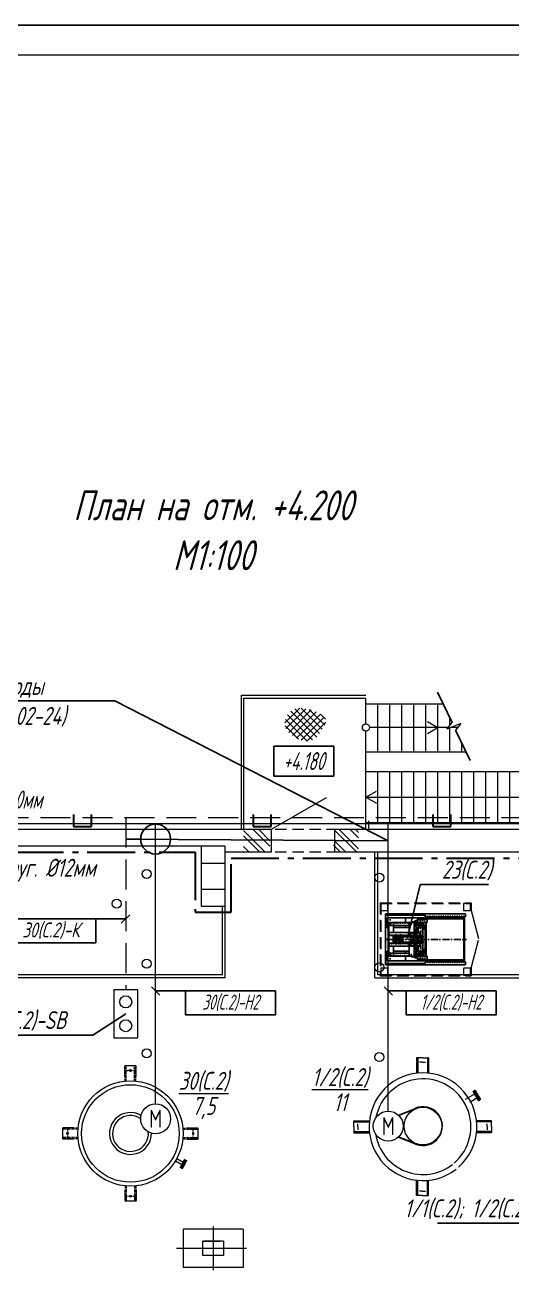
# Model space of a CAD drawing. Header units: millimetres. Extents: x -14296 to 10264, y -13087 to -5602.
# Drawn here: x -2325.8 to -2244.6, y -12702.9 to -12492.7 of the extents above; entities that cross this region are included whole.
import ezdxf
from ezdxf import colors
from ezdxf.entities.mleader import LeaderData, LeaderLine
from ezdxf.math import Vec2, Vec3

# ---------------------------------------------------------------- set-up
doc = ezdxf.new("R2010")
doc.units = ezdxf.units.MM
for name, pattern in [('ACAD_ISO03W100', [30, 12, -18]), ('ACAD_ISO10W100', [18, 12, -3, 0, -3]), ('CENTER2', [1.125, 0.75, -0.125, 0.125, -0.125]), ('gost5', [7, 5, -2, 0]), ('gost6', [12, 8, -1.5, 1, -1.5]), ('HIDDEN', [9.525, 6.35, -3.175]), ('HIDDEN2', [4.7625, 3.175, -1.5875])]:
    doc.linetypes.add(name, pattern=pattern)
for name, color, linetype, lineweight in [('1', 4, 'Continuous', 15), ('Заземление (Сущ)', 6, 'gost6', 25), ('КаБель контрольный (Вновь)', 142, 'gost5', 15), ('КаБель силовой (Вновь)', 1, 'Continuous', 15), ('Линия выноска', 137, 'Continuous', 25), ('Рамка толстая', 7, 'Continuous', 15), ('Рамка тонкая', 5, 'Continuous', 25), ('Строительный', 251, 'Continuous', 13), ('Текст', 7, 'Continuous', 20), ('Технологическое', 156, 'Continuous', 18), ('Эл. аппараты (Вновь)', 93, 'Continuous', 15), ('ЭлектрооБорудование (Вновь)', 160, 'Continuous', 15)]:
    doc.layers.add(name, color=color, linetype=linetype, lineweight=lineweight)
for name, color, linetype in [('АР', 7, 'Continuous'), ('орудован', 7, 'Continuous'), ('ТХ', 7, 'Continuous')]:
    doc.layers.add(name, color=color, linetype=linetype)
doc.styles.add('Simplex', font='simplex.shx', dxfattribs={"width": 0.7, "oblique": 15})
doc.linetypes.add('ограждение1', pattern='A,0.25,-0.1,[133,ltypeshp.shx,S=0.1,R=0,X=-0.1,Y=0],-0.1,1', length=1.45)

# ---------------------------------------------------------------- blocks, each defined once
blk = doc.blocks.new('A$C20C63205')
at = {"layer": 'ТХ', "color": 3, "ltscale": 0.6}
for p, q in [((-20.83, 8.76), (-20.83, 8.3)), ((-20.77, 8.76), (-7.48, 8.76)), ((-14.1, 7.84), (-14.1, 8.55)), ((-14.1, 8.55), (-7.48, 8.55)), ((-7.48, 8.76), (-7.48, 0.27)), ((-20.83, 8.3), (-14.1, 8.3)), ((-20.68, 7.86), (-20.68, 1.17)), ((-20.61, 8.09), (-14.17, 8.09)), ((-20.61, 7.95), (-14.17, 7.95)), ((-20.54, 1.17), (-20.54, 7.86)), ((-14.43, 7.84), (-12.78, 7.84)), ((-14.43, 7.35), (-14.43, 7.84)), ((-8.03, 7.35), (-14.43, 7.35)), ((-14.29, 7.35), (-14.29, 1.69)), ((-14.24, 7.35), (-14.24, 1.69)), ((-14.24, 6.51), (-13.74, 6.51)), ((-14.18, 7.01), (-14.18, 7.35)), ((-14.08, 6.91), (-14.18, 7.01)), ((-14.08, 6.51), (-14.08, 6.91)), ((-13.8, 6.91), (-14.08, 6.91)), ((-13.91, 6.91), (-13.91, 6.51)), ((-13.9, 7.84), (-13.9, 8.1)), ((-13.9, 8.1), (-7.71, 8.1)), ((-13.8, 6.91), (-13.8, 7.35)), ((-13.8, 6.91), (-13.76, 6.91)), ((-13.76, 6.91), (-13.74, 6.94)), ((-13.71, 7.3), (-13.74, 7.24)), ((-13.74, 7.24), (-13.74, 6.94)), ((-13.74, 7.24), (-12.89, 7.24)), ((-13.71, 6.89), (-13.74, 6.94)), ((-13.74, 6.94), (-12.89, 6.94)), ((-13.74, 2.4), (-13.74, 6.64)), ((-12.91, 6.64), (-13.74, 6.64)), ((-13.71, 7.3), (-12.92, 7.3)), ((-13.71, 6.89), (-12.92, 6.89)), ((-13.67, 5.48), (-13.65, 6.54)), ((-13.65, 6.54), (-13.6, 6.6)), ((-13.6, 6.6), (-13.03, 6.6)), ((-13.53, 7.24), (-13.53, 7.3)), ((-13.46, 6.89), (-13.46, 6.64)), ((-13.17, 6.89), (-13.17, 6.64)), ((-13.1, 7.24), (-13.1, 7.3)), ((-12.98, 6.54), (-13.03, 6.6)), ((-12.96, 5.68), (-12.98, 6.54)), ((-12.92, 7.3), (-12.89, 7.24)), ((-12.92, 6.89), (-12.89, 6.94)), ((-12.91, 6.64), (-12.91, 5.68)), ((-12.89, 7.24), (-12.89, 6.94)), ((-12.87, 6.91), (-12.89, 6.94)), ((-12.83, 6.91), (-12.87, 6.91)), ((-12.83, 6.91), (-12.83, 7.35)), ((-12.83, 6.91), (-12.64, 6.91)), ((-12.78, 7.84), (-12.78, 7.45)), ((-12.78, 7.45), (-11.76, 7.45)), ((-12.58, 7.52), (-12.69, 7.66)), ((-12.64, 7.45), (-12.64, 7.52)), ((-12.64, 7.52), (-12.29, 7.52)), ((-12.64, 7.35), (-12.64, 5.68)), ((-12.58, 7.59), (-12.36, 7.59)), ((-12.58, 7.59), (-12.58, 7.52)), ((-12.36, 7.59), (-12.36, 7.52)), ((-12.29, 7.52), (-12.29, 7.45)), ((-12.29, 7.35), (-12.29, 5.68)), ((-11.9, 7.07), (-11.68, 7.07)), ((-11.79, 6.97), (-11.79, 7.16)), ((-11.76, 7.45), (-11.76, 7.35)), ((-11.46, 5.24), (-11.46, 7.35)), ((-11.46, 6.81), (-7.94, 6.81)), ((-11.46, 6.5), (-8.83, 6.5)), ((-10.8, 7.35), (-10.8, 8.1)), ((-10.8, 6.5), (-10.8, 6.81)), ((-8.83, 5.68), (-8.83, 7.35)), ((-8.44, 7.08), (-8.23, 7.08)), ((-8.36, 7.8), (-8.14, 7.8)), ((-8.35, 7.8), (-8.14, 7.8)), ((-8.33, 6.98), (-8.33, 7.17)), ((-8.24, 7.72), (-8.24, 7.91)), ((-8.24, 7.71), (-8.24, 7.9)), ((-8.03, 1.69), (-8.03, 7.35)), ((-7.82, 7.31), (-8.03, 7.31)), ((-7.82, 6.56), (-8.03, 6.56)), ((-7.94, 6.81), (-7.84, 6.92)), ((-7.84, 6.92), (-7.84, 7.24)), ((-7.82, 6.47), (-7.82, 7.31)), ((-7.75, 7.26), (-7.82, 7.26)), ((-7.75, 6.47), (-7.82, 6.47)), ((-7.75, 6.47), (-7.75, 7.26)), ((-7.71, 6.53), (-7.75, 6.47)), ((-7.71, 8.1), (-7.71, 6.53)), ((-14.24, 6.21), (-13.74, 6.21)), ((-14.08, 2.82), (-14.08, 6.21)), ((-8.88, 4.96), (-13.87, 4.96)), ((-13.67, 5.48), (-13.74, 5.46)), ((-13.6, 4.76), (-13.6, 5.16)), ((-13.07, 5.16), (-13.6, 5.16)), ((-13.07, 4.76), (-13.6, 4.76)), ((-13.07, 4.27), (-13.6, 4.27)), ((-13.6, 4.27), (-13.6, 3.87)), ((-11.57, 5.09), (-13.37, 5.09)), ((-13.37, 5.05), (-13.37, 5.09)), ((-13.27, 5.03), (-13.37, 5.05)), ((-13.27, 4.9), (-13.37, 4.87)), ((-13.37, 4.87), (-13.37, 4.84)), ((-11.57, 4.84), (-13.37, 4.84)), ((-11.66, 5.03), (-13.27, 5.03)), ((-13.27, 5.03), (-13.27, 4.9)), ((-11.66, 4.9), (-13.27, 4.9)), ((-13.23, 5.68), (-8.12, 5.68)), ((-13.23, 5.68), (-13.23, 5.17)), ((-12.79, 5.17), (-13.23, 5.17)), ((-13.07, 5.16), (-13.07, 5.09)), ((-13.07, 4.76), (-13.07, 4.84)), ((-13.07, 4.27), (-13.07, 4.2)), ((-11.88, 5.54), (-13.03, 5.54)), ((-12.96, 5.6), (-12.96, 5.48)), ((-12.96, 4.84), (-12.96, 4.2)), ((-12.79, 5.31), (-12.15, 5.31)), ((-12.79, 5.31), (-12.79, 5.09)), ((-12.79, 4.84), (-12.79, 4.2)), ((-12.15, 5.31), (-12.15, 5.09)), ((-11.73, 5.17), (-12.15, 5.17)), ((-12.15, 4.84), (-12.15, 4.2)), ((-11.94, 5.6), (-11.94, 5.48)), ((-11.73, 5.17), (-11.73, 5.68)), ((-8.12, 5.17), (-11.73, 5.17)), ((-11.73, 4.29), (-11.73, 4.75)), ((-11.66, 5.03), (-11.57, 5.05)), ((-11.66, 5.03), (-11.66, 4.9)), ((-11.66, 4.9), (-11.57, 4.87)), ((-11.57, 5.05), (-11.57, 5.09)), ((-11.57, 4.87), (-11.57, 4.84)), ((-10.4, 5.17), (-10.4, 3.86)), ((-10.4, 4.64), (-8.77, 4.64)), ((-10.4, 4.39), (-8.77, 4.39)), ((-10.16, 4.96), (-10.07, 5.11)), ((-10.07, 4.82), (-10.16, 4.96)), ((-10.16, 4.07), (-10.07, 4.22)), ((-10.07, 5.11), (-9.91, 5.11)), ((-9.91, 4.82), (-10.07, 4.82)), ((-10.07, 4.22), (-9.91, 4.22)), ((-9.99, 5.37), (-9.99, 3.66)), ((-9.91, 5.11), (-9.83, 4.96)), ((-9.83, 4.96), (-9.91, 4.82)), ((-9.91, 4.22), (-9.83, 4.07)), ((-9.36, 4.96), (-9.27, 5.11)), ((-9.27, 4.82), (-9.36, 4.96)), ((-9.36, 4.07), (-9.27, 4.22)), ((-9.27, 5.11), (-9.11, 5.11)), ((-9.11, 4.82), (-9.27, 4.82)), ((-9.27, 4.22), (-9.11, 4.22)), ((-9.19, 5.37), (-9.19, 3.66)), ((-9.11, 5.11), (-9.03, 4.96)), ((-9.03, 4.96), (-9.11, 4.82)), ((-9.11, 4.22), (-9.03, 4.07)), ((-8.77, 3.86), (-8.77, 5.17)), ((-8.12, 5.68), (-8.12, 5.17)), ((-14.24, 2.82), (-13.74, 2.82)), ((-14.24, 2.52), (-13.74, 2.52)), ((-14.08, 2.13), (-14.18, 2.02)), ((-14.08, 2.13), (-14.08, 2.52)), ((-13.8, 2.13), (-14.08, 2.13)), ((-13.91, 2.13), (-13.91, 2.52)), ((-8.88, 4.07), (-13.87, 4.07)), ((-13.8, 2.13), (-13.8, 1.69)), ((-13.8, 2.13), (-13.76, 2.13)), ((-13.76, 2.13), (-13.74, 2.09)), ((-13.67, 3.56), (-13.74, 3.57)), ((-12.91, 2.4), (-13.74, 2.4)), ((-13.71, 2.15), (-13.74, 2.09)), ((-13.71, 2.15), (-12.92, 2.15)), ((-13.67, 3.56), (-13.65, 2.49)), ((-13.65, 2.49), (-13.6, 2.43)), ((-13.07, 3.87), (-13.6, 3.87)), ((-13.6, 2.43), (-13.03, 2.43)), ((-13.46, 2.15), (-13.46, 2.4)), ((-11.57, 4.2), (-13.37, 4.2)), ((-13.37, 4.16), (-13.37, 4.2)), ((-13.27, 4.14), (-13.37, 4.16)), ((-13.27, 4.01), (-13.37, 3.98)), ((-13.37, 3.98), (-13.37, 3.95)), ((-11.57, 3.95), (-13.37, 3.95)), ((-11.66, 4.14), (-13.27, 4.14)), ((-13.27, 4.01), (-13.27, 4.14)), ((-11.66, 4.01), (-13.27, 4.01)), ((-12.79, 3.86), (-13.23, 3.86)), ((-13.23, 3.35), (-13.23, 3.86)), ((-13.23, 3.35), (-8.12, 3.35)), ((-13.17, 2.15), (-13.17, 2.4)), ((-13.07, 3.87), (-13.07, 3.95)), ((-12.98, 2.49), (-13.03, 2.43)), ((-11.86, 3.49), (-13.02, 3.49)), ((-12.96, 3.35), (-12.98, 2.49)), ((-12.96, 3.43), (-12.96, 3.55)), ((-12.92, 2.15), (-12.89, 2.09)), ((-12.91, 2.4), (-12.91, 3.35)), ((-12.87, 2.13), (-12.89, 2.09)), ((-12.83, 2.13), (-12.87, 2.13)), ((-12.83, 2.13), (-12.83, 1.69)), ((-12.83, 2.13), (-12.64, 2.13)), ((-12.79, 3.95), (-12.79, 3.72)), ((-12.79, 3.72), (-12.15, 3.72)), ((-12.64, 1.69), (-12.64, 3.35)), ((-12.29, 1.69), (-12.29, 3.35)), ((-12.15, 3.95), (-12.15, 3.7)), ((-11.73, 3.86), (-12.15, 3.86)), ((-11.94, 3.43), (-11.94, 3.55)), ((-8.12, 3.86), (-11.73, 3.86)), ((-11.73, 3.86), (-11.73, 3.35)), ((-11.66, 4.14), (-11.57, 4.16)), ((-11.66, 4.01), (-11.66, 4.14)), ((-11.66, 4.01), (-11.57, 3.98)), ((-11.57, 4.16), (-11.57, 4.2)), ((-11.57, 3.98), (-11.57, 3.95)), ((-11.46, 3.79), (-11.46, 1.69)), ((-11.46, 2.54), (-8.83, 2.54)), ((-11.46, 2.22), (-7.94, 2.22)), ((-10.8, 2.22), (-10.8, 2.54)), ((-10.07, 3.93), (-10.16, 4.07)), ((-9.91, 3.93), (-10.07, 3.93)), ((-9.83, 4.07), (-9.91, 3.93)), ((-9.27, 3.93), (-9.36, 4.07)), ((-9.11, 3.93), (-9.27, 3.93)), ((-9.03, 4.07), (-9.11, 3.93)), ((-8.83, 3.35), (-8.83, 1.69)), ((-8.12, 3.35), (-8.12, 3.86)), ((-7.82, 2.47), (-8.03, 2.47)), ((-7.94, 2.22), (-7.84, 2.12)), ((-7.84, 2.12), (-7.84, 1.8)), ((-7.75, 2.57), (-7.82, 2.57)), ((-7.82, 2.57), (-7.82, 1.73)), ((-7.71, 2.5), (-7.75, 2.57)), ((-7.75, 2.57), (-7.75, 1.78)), ((-7.71, 0.93), (-7.71, 2.5)), ((-20.83, 0.27), (-20.83, 0.73)), ((-20.83, 0.73), (-14.1, 0.73)), ((-7.48, 0.27), (-20.83, 0.27)), ((-20.61, 1.09), (-14.17, 1.09)), ((-20.61, 0.95), (-14.17, 0.95)), ((-8.03, 1.69), (-14.43, 1.69)), ((-14.43, 1.69), (-14.43, 1.19)), ((-14.43, 1.19), (-12.78, 1.19)), ((-14.18, 2.02), (-14.18, 1.69)), ((-14.1, 1.19), (-14.1, 0.49)), ((-14.1, 0.49), (-7.48, 0.49)), ((-13.9, 1.19), (-13.9, 0.93)), ((-13.9, 0.93), (-7.71, 0.93)), ((-13.74, 1.79), (-13.74, 2.09)), ((-13.74, 2.09), (-12.89, 2.09)), ((-13.71, 1.74), (-13.74, 1.79)), ((-13.74, 1.79), (-12.89, 1.79)), ((-13.71, 1.74), (-12.92, 1.74)), ((-13.53, 1.79), (-13.53, 1.74)), ((-13.1, 1.79), (-13.1, 1.74)), ((-12.92, 1.74), (-12.89, 1.79)), ((-12.89, 1.79), (-12.89, 2.09)), ((-12.78, 1.19), (-12.78, 1.58)), ((-12.78, 1.58), (-11.76, 1.58)), ((-12.58, 1.52), (-12.69, 1.38)), ((-12.64, 1.58), (-12.64, 1.52)), ((-12.64, 1.52), (-12.29, 1.52)), ((-12.58, 1.44), (-12.58, 1.52)), ((-12.58, 1.44), (-12.36, 1.44)), ((-12.36, 1.44), (-12.36, 1.52)), ((-12.29, 1.52), (-12.29, 1.58)), ((-11.9, 1.97), (-11.68, 1.97)), ((-11.79, 2.06), (-11.79, 1.87)), ((-11.76, 1.58), (-11.76, 1.69)), ((-10.8, 0.93), (-10.8, 1.69)), ((-8.44, 1.96), (-8.23, 1.96)), ((-8.35, 1.23), (-8.14, 1.23)), ((-8.33, 2.05), (-8.33, 1.86)), ((-8.24, 1.33), (-8.24, 1.14)), ((-7.82, 1.73), (-8.03, 1.73)), ((-7.75, 1.78), (-7.82, 1.78))]:
    blk.add_line(p, q, dxfattribs=at)
at = {"layer": 'ТХ', "color": 3, "linetype": 'ACAD_ISO03W100', "ltscale": 0.01}
for p, q in [((-14.1, 8.39), (-20.83, 8.39)), ((-13.9, 7.66), (-14.22, 7.35)), ((-12.69, 7.66), (-13.9, 7.66)), ((-7.84, 7.24), (-11.46, 7.24)), ((-8.12, 5.24), (-11.73, 5.24)), ((-8.12, 3.79), (-11.73, 3.79)), ((-14.1, 0.65), (-20.83, 0.65)), ((-13.9, 1.38), (-14.22, 1.69)), ((-12.69, 1.38), (-13.9, 1.38)), ((-7.84, 1.8), (-11.46, 1.8))]:
    blk.add_line(p, q, dxfattribs=at)
at = {"layer": 'ТХ', "color": 3, "linetype": 'ACAD_ISO10W100', "ltscale": 0.1}
for p, q in [((-20.61, 1.02), (-20.61, 8.02)), ((-20.61, 8.02), (-14.17, 8.02)), ((-13.32, 1.15), (-13.32, 7.89)), ((-12.47, 1.36), (-12.47, 7.68)), ((-12.47, 7.68), (-12.47, 1.36)), ((-7.48, 4.52), (-21.01, 4.52)), ((-20.61, 1.02), (-14.17, 1.02))]:
    blk.add_line(p, q, dxfattribs=at)
at = {"layer": 'ТХ', "color": 3, "ltscale": 0.6}
for centre, radius in [((-20.61, 8.02), 0.0701), ((-20.61, 7.86), 0.0701), ((-14.17, 8.02), 0.0701), ((-13.32, 4.96), 0.0439), ((-9.99, 4.96), 0.201), ((-9.99, 4.07), 0.201), ((-9.99, 4.96), 0.0936), ((-9.19, 4.96), 0.201), ((-9.19, 4.07), 0.201), ((-9.19, 4.96), 0.0936), ((-13.32, 4.07), 0.0439), ((-9.99, 4.07), 0.0936), ((-9.19, 4.07), 0.0936), ((-20.61, 1.17), 0.0701), ((-20.61, 1.02), 0.0701), ((-14.17, 1.02), 0.0701)]:
    blk.add_circle(centre, radius, dxfattribs=at)
blk = doc.blocks.new('A$C33DA0663')
at = {"color": 5}
for p, q in [((-4.54, 1.45), (-2.77, 3.22)), ((-2.77, 3.22), (-4.12, 2.85)), ((-4.54, 1.45), (-3.19, 1.81))]:
    blk.add_line(p, q, dxfattribs=at)
at = {"layer": 'АР', "color": 5}
for p, q in [((-7.85, 7.06), (-4.12, 2.85)), ((-3.19, 1.81), (0.55, -2.39))]:
    blk.add_line(p, q, dxfattribs=at)
blk = doc.blocks.new('A$C32520DA1')
at = {"layer": 'орудован', "lineweight": -2, "ltscale": 0.3}
h = blk.add_hatch(dxfattribs=at)
h.set_pattern_fill('ANSI37', color=4, scale=0.25, angle=270, style=0)
h.set_pattern_definition([(45, (345.161, -3272.3488), (0.561266, -0.561266), []), (315, (345.161, -3272.3488), (-0.561266, -0.561266), [])])
edge = h.paths.add_edge_path()
edge.add_spline(control_points=[(2.52, -0.8), (2.28, -1.28), (1.72, -2.41), (-0.45, -2.98), (-2.14, -1.94), (-3.79, -0.67), (-3.56, 1.53), (-1.96, 2.98), (0.07, 2.73), (1.77, 2.21), (3.79, 0.92), (2.93, -0.25), (2.52, -0.8)], knot_values=[0, 0, 0, 0, 1.566566, 3.673336, 5.745346, 7.383422, 9.561681, 11.30499, 13.330467, 15.16078, 17.108533, 18.858869, 18.858869, 18.858869, 18.858869], degree=3, periodic=0)
blk = doc.blocks.new('_None')
blk = doc.blocks.new('A$C2C4D244A')
at = {"layer": 'Эл. аппараты (Вновь)'}
for p, q in [((4, 8), (0, 8)), ((0, 8), (0, 0)), ((4, 0), (4, 8)), ((0, 0), (4, 0))]:
    blk.add_line(p, q, dxfattribs=at)
for centre in [(2, 6), (2, 2)]:
    blk.add_circle(centre, 1, dxfattribs=at)
blk = doc.blocks.new('A$C551E481E')
at = {"layer": 'Рамка толстая'}
blk.add_line((836, 589), (20, 589), dxfattribs=at)
at = {"layer": 'Рамка тонкая'}
blk.add_line((841, 594), (0, 594), dxfattribs=at)
blk = doc.blocks.new('_DotBlank')
at = {"color": 0, "linetype": 'ByBlock', "lineweight": -2}
blk.add_line((-0.5, 0), (-1, 0), dxfattribs=at)
blk.add_circle((0, 0), 0.5, dxfattribs=at)

msp = doc.modelspace()

# ---------------------------------------------------------------- hatches: boundary and pattern name
at = {"layer": 'Строительный'}
h = msp.add_hatch(dxfattribs=at)
h.set_pattern_fill('ANSI32', color=256, scale=0.2, angle=-90)
h.set_pattern_definition([(315, (-2629.5283, -12521.5552), (1.347038, 1.347038), []), (315, (-2629.5283, -12522.4532), (1.347038, 1.347038), [])])
h.paths.add_polyline_path([(-2270.15281, -12630.96241), (-2270.15281, -12627.16241), (-2274.35352, -12627.16241), (-2274.35352, -12630.96241)])
h.paths.add_polyline_path([(-2284.95352, -12630.96241), (-2284.95352, -12627.16241), (-2289.35352, -12627.16241), (-2289.35352, -12630.96241)])

# ---------------------------------------------------------------- linework, layer by layer
at = {"layer": 'Заземление (Сущ)', "lineweight": 30}
for p, q in [((-2351.45744, -12630.97393), (-2297.45744, -12630.97393)), ((-2297.45744, -12630.97393), (-2297.45744, -12640.97393)), ((-2291.45744, -12640.97393), (-2291.45832, -12631.96306)), ((-2291.45832, -12631.96306), (-2237.45744, -12631.96306)), ((-2297.45744, -12640.97393), (-2291.45744, -12640.97393))]:
    msp.add_line(p, q, dxfattribs=at)
at = {"layer": 'КаБель контрольный (Вновь)'}
for p, q in [((-2603.25744, -12625.17393), (-2061.53773, -12625.17393)), ((-2309.04732, -12625.17393), (-2309.04732, -12653.97393))]:
    msp.add_line(p, q, dxfattribs=at)
at = {"layer": 'КаБель силовой (Вновь)'}
for p, q in [((-2602.25744, -12626.17393), (-2037.45744, -12626.17393)), ((-2304.04732, -12673.01774), (-2304.04732, -12626.17393)), ((-2265.19737, -12674.24343), (-2265.19737, -12626.17393))]:
    msp.add_line(p, q, dxfattribs=at)
for centre in [(-2305.54732, -12634.59584), (-2266.69737, -12635.20868), (-2310.54732, -12639.57393), (-2305.54732, -12649.59584), (-2266.69737, -12650.20868), (-2305.54732, -12664.59584), (-2266.69737, -12665.20868)]:
    msp.add_circle(centre, 0.75, dxfattribs=at)
at = {"layer": 'Линия выноска'}
for p, q in [((-2308.36674, -12641.41001), (-2309.78096, -12642.82423)), ((-2314.04732, -12642.09059), (-2309.04732, -12642.09059)), ((-2304.75443, -12653.44226), (-2303.34021, -12654.85648)), ((-2265.90448, -12653.44226), (-2264.49027, -12654.85648)), ((-2299.04732, -12654.14937), (-2304.04732, -12654.14937)), ((-2262.19737, -12654.14937), (-2265.19737, -12654.14937))]:
    msp.add_line(p, q, dxfattribs=at)
at = {"layer": 'Рамка тонкая', "lineweight": 30}
for p, q in [((-2317.75744, -12624.67393), (-2317.75744, -12626.67393)), ((-2317.75744, -12626.67393), (-2314.75744, -12626.67393)), ((-2314.75744, -12626.67393), (-2314.75744, -12624.67393)), ((-2287.75744, -12624.67393), (-2287.75744, -12626.67393)), ((-2287.75744, -12626.67393), (-2284.75744, -12626.67393)), ((-2284.75744, -12626.67393), (-2284.75744, -12624.67393)), ((-2257.75744, -12624.67393), (-2257.75744, -12626.67393)), ((-2257.75744, -12626.67393), (-2254.75744, -12626.67393)), ((-2254.75744, -12626.67393), (-2254.75744, -12624.67393))]:
    msp.add_line(p, q, dxfattribs=at)
at = {"layer": 'Рамка тонкая'}
for points in [[(-2284.30754, -12613.23766), (-2274.30754, -12613.23766), (-2274.30754, -12618.23766), (-2284.30754, -12618.23766)], [(-2329.04732, -12642.09059), (-2314.04732, -12642.09059), (-2314.04732, -12646.09059), (-2329.04732, -12646.09059)], [(-2299.04732, -12654.14937), (-2284.04732, -12654.14937), (-2284.04732, -12658.14937), (-2299.04732, -12658.14937)], [(-2262.19737, -12654.14937), (-2247.19737, -12654.14937), (-2247.19737, -12658.14937), (-2262.19737, -12658.14937)]]:
    msp.add_lwpolyline(points, close=True, dxfattribs=at)
at = {"layer": 'Строительный', "linetype": 'ограждение1', "ltscale": 3}
for p, q in [((-2289.7146, -12627.17394), (-2289.7146, -12604.69725)), ((-2289.7146, -12604.69725), (-2268.91886, -12604.69725)), ((-2266.95744, -12651.47393), (-2266.95744, -12630.97393)), ((-2292.85744, -12651.47393), (-2292.85744, -12639.97393)), ((-2292.85744, -12651.47393), (-2416.45744, -12651.47393)), ((-2172.45744, -12651.47393), (-2266.95744, -12651.47393))]:
    msp.add_line(p, q, dxfattribs=at)
at = {"layer": 'Строительный', "ltscale": 0.3}
for p, q in [((-2289.3146, -12605.19725), (-2268.91886, -12605.19725)), ((-2289.3146, -12627.17394), (-2289.3146, -12605.19725)), ((-2268.91886, -12609.52626), (-2268.91886, -12605.19725)), ((-2268.91886, -12606.19725), (-2256.01591, -12606.19725)), ((-2266.91886, -12614.19725), (-2266.91886, -12606.19725)), ((-2264.91886, -12614.19725), (-2264.91886, -12606.19725)), ((-2262.91886, -12614.19725), (-2262.91886, -12606.19725)), ((-2260.91886, -12614.19725), (-2260.91886, -12606.19725)), ((-2258.91886, -12614.19725), (-2258.91886, -12606.19725)), ((-2256.91886, -12614.19725), (-2256.91886, -12606.19725)), ((-2254.91886, -12609.77722), (-2254.91886, -12608.51258)), ((-2268.91886, -12627.17394), (-2268.91886, -12610.72626)), ((-2254.91886, -12614.19725), (-2254.91886, -12610.2033)), ((-2252.91886, -12614.19725), (-2252.91886, -12612.7336)), ((-2268.91886, -12614.19725), (-2252.22535, -12614.19725)), ((-2266.91886, -12626.06167), (-2266.91886, -12617.51584)), ((-2264.91886, -12626.06167), (-2264.91886, -12617.51584)), ((-2262.91886, -12626.06167), (-2262.91886, -12617.51584)), ((-2260.91886, -12626.06167), (-2260.91886, -12617.51584)), ((-2258.91886, -12626.06167), (-2258.91886, -12617.51584)), ((-2256.91886, -12626.06167), (-2256.91886, -12617.51584)), ((-2254.91886, -12626.06167), (-2254.91886, -12617.51584)), ((-2252.91886, -12626.06167), (-2252.91886, -12617.51584)), ((-2250.91886, -12626.06167), (-2250.91886, -12617.51584)), ((-2248.91886, -12626.06167), (-2248.91886, -12617.51584)), ((-2246.91886, -12626.06167), (-2246.91886, -12617.51584)), ((-2244.91886, -12626.06167), (-2244.91886, -12617.51584)), ((-2292.45744, -12651.97393), (-2292.45744, -12629.97393)), ((-2267.45744, -12651.97393), (-2267.45744, -12630.97393)), ((-2292.45744, -12651.97393), (-2416.45744, -12651.97393)), ((-2172.45744, -12652.00965), (-2267.45744, -12652.00965)), ((-2250.95744, -12652.00965), (-2267.45744, -12652.00965))]:
    msp.add_line(p, q, dxfattribs=at)
at = {"layer": 'Строительный'}
for p, q in [((-2256.91886, -12610.19725), (-2258.65091, -12609.19725)), ((-2256.91886, -12610.19725), (-2258.65091, -12611.19725)), ((-2226.91886, -12617.51584), (-2268.91886, -12617.51584)), ((-2275.57661, -12621.87393), (-2284.75648, -12627.17393)), ((-2268.91886, -12621.78956), (-2267.18681, -12620.78956)), ((-2268.91886, -12621.78956), (-2229.51886, -12621.78956)), ((-2268.91886, -12621.78956), (-2267.18681, -12622.78956)), ((-2226.91886, -12626.06167), (-2268.91886, -12626.06167)), ((-2268.51886, -12625.73953), (-2268.51886, -12627.17394)), ((-2284.75648, -12627.16247), (-2414.45744, -12627.17393)), ((-2284.75648, -12627.16247), (-2284.75648, -12630.96247)), ((-2149.9507, -12627.15055), (-2274.15648, -12627.16247)), ((-2274.15648, -12627.16247), (-2274.15648, -12630.96247)), ((-2292.45744, -12629.97393), (-2360.97608, -12629.97393)), ((-2292.45744, -12629.97393), (-2296.45744, -12629.97393)), ((-2296.45744, -12629.97393), (-2296.45744, -12639.97393)), ((-2292.45744, -12639.97393), (-2292.45744, -12629.97393)), ((-2236.45744, -12630.95885), (-2274.15648, -12630.96247)), ((-2296.45744, -12632.79976), (-2292.45744, -12632.79976)), ((-2284.75648, -12630.96247), (-2292.45744, -12630.96315)), ((-2296.45744, -12637.1481), (-2292.45744, -12637.1481)), ((-2296.45744, -12639.97393), (-2292.45744, -12639.97393)), ((-2265.25744, -12639.5326), (-2266.45744, -12639.5326)), ((-2266.45744, -12639.5326), (-2266.45744, -12640.7326)), ((-2266.45744, -12640.7326), (-2265.25744, -12640.7326)), ((-2265.25744, -12640.7326), (-2265.25744, -12639.5326)), ((-2251.45744, -12639.5326), (-2252.65744, -12639.5326)), ((-2252.65744, -12639.5326), (-2252.65744, -12640.7326)), ((-2252.65744, -12640.7326), (-2251.45744, -12640.7326)), ((-2251.45744, -12640.7326), (-2251.45744, -12639.5326)), ((-2251.45744, -12640.7326), (-2251.35744, -12640.7326)), ((-2251.35692, -12640.73652), (-2250.11459, -12645.37297)), ((-2251.35692, -12650.32868), (-2250.11459, -12645.69224)), ((-2265.25744, -12650.3326), (-2266.45744, -12650.3326)), ((-2266.45744, -12650.3326), (-2266.45744, -12651.5326)), ((-2266.45744, -12651.5326), (-2265.25744, -12651.5326)), ((-2265.25744, -12651.5326), (-2265.25744, -12650.3326)), ((-2251.45744, -12650.3326), (-2252.65744, -12650.3326)), ((-2252.65744, -12650.3326), (-2252.65744, -12651.5326)), ((-2252.65744, -12651.5326), (-2251.45744, -12651.5326)), ((-2251.45744, -12651.5326), (-2251.45744, -12650.3326)), ((-2251.45744, -12650.3326), (-2251.35744, -12650.3326)), ((-2299.45744, -12693.97393), (-2299.45744, -12700.37393)), ((-2289.45744, -12693.97393), (-2299.45744, -12693.97393)), ((-2294.45744, -12693.50858), (-2294.45744, -12700.83732)), ((-2289.45744, -12693.97393), (-2289.45744, -12700.37393)), ((-2296.20744, -12695.97393), (-2293.25744, -12695.97393)), ((-2296.20744, -12695.97393), (-2296.20744, -12698.37393)), ((-2292.70744, -12695.97393), (-2296.15744, -12695.97393)), ((-2292.70744, -12695.97393), (-2292.70744, -12698.37393)), ((-2288.86814, -12697.17393), (-2300.5579, -12697.17393)), ((-2292.75744, -12698.37393), (-2296.20744, -12698.37393)), ((-2292.70744, -12698.37393), (-2295.65744, -12698.37393)), ((-2289.45744, -12700.37393), (-2299.45744, -12700.37393))]:
    msp.add_line(p, q, dxfattribs=at)
at = {"layer": 'Строительный', "ltscale": 100}
for p, q in [((-2255.1917, -12610.12626), (-2268.31886, -12610.12626)), ((-2253.60512, -12610.12626), (-2254.72804, -12610.12626))]:
    msp.add_line(p, q, dxfattribs=at)
at = {"layer": 'Строительный', "linetype": 'HIDDEN2', "ltscale": 0.6}
for p, q in [((-2273.59686, -12627.16241), (-2284.75648, -12627.16241)), ((-2273.59686, -12630.96241), (-2284.75648, -12630.96247))]:
    msp.add_line(p, q, dxfattribs=at)
at = {"layer": 'Строительный', "linetype": 'HIDDEN', "ltscale": 0.3}
for p, q in [((-2266.55744, -12639.4326), (-2251.35744, -12639.4326)), ((-2266.55744, -12639.4326), (-2266.55744, -12651.6326)), ((-2266.45744, -12639.5326), (-2251.45744, -12639.5326)), ((-2266.45744, -12639.5326), (-2266.45744, -12651.5326)), ((-2251.45744, -12639.5326), (-2251.45744, -12640.7326)), ((-2251.35744, -12639.4326), (-2251.35744, -12640.7326)), ((-2266.55744, -12651.6326), (-2251.35744, -12651.6326)), ((-2266.45744, -12651.5326), (-2251.45744, -12651.5326)), ((-2251.45744, -12650.3326), (-2251.45744, -12651.5326)), ((-2251.35744, -12650.3326), (-2251.35744, -12651.6326))]:
    msp.add_line(p, q, dxfattribs=at)
at = {"layer": 'Строительный'}
msp.add_circle((-2268.91886, -12610.12626), 0.6, dxfattribs=at)
at = {"layer": 'Технологическое', "linetype": 'CENTER2', "ltscale": 0.5}
for p, q in [((-2309.20744, -12668.47393), (-2309.20744, -12666.67393)), ((-2309.15744, -12669.22008), (-2309.15744, -12666.67393)), ((-2308.95744, -12669.22008), (-2308.95744, -12666.67393)), ((-2307.55744, -12669.22008), (-2307.55744, -12666.67393)), ((-2307.35744, -12669.22008), (-2307.35744, -12666.67393)), ((-2307.30744, -12668.47393), (-2307.30744, -12666.67393)), ((-2317.75744, -12677.02393), (-2319.55744, -12677.02393)), ((-2317.01129, -12677.07393), (-2319.55744, -12677.07393)), ((-2299.50358, -12677.07393), (-2296.95744, -12677.07393)), ((-2298.75744, -12677.02393), (-2296.95744, -12677.02393)), ((-2317.01129, -12677.27393), (-2319.55744, -12677.27393)), ((-2317.01129, -12678.67393), (-2319.55744, -12678.67393)), ((-2317.01129, -12678.87393), (-2319.55744, -12678.87393)), ((-2317.75744, -12678.92393), (-2319.55744, -12678.92393)), ((-2299.50358, -12677.27393), (-2296.95744, -12677.27393)), ((-2299.50358, -12678.67393), (-2296.95744, -12678.67393)), ((-2299.50358, -12678.87393), (-2296.95744, -12678.87393)), ((-2298.75744, -12678.92393), (-2296.95744, -12678.92393)), ((-2309.20744, -12687.47393), (-2309.20744, -12689.27393)), ((-2309.15744, -12686.72779), (-2309.15744, -12689.27393)), ((-2308.95744, -12686.72779), (-2308.95744, -12689.27393)), ((-2307.55744, -12686.72779), (-2307.55744, -12689.27393)), ((-2307.35744, -12686.72779), (-2307.35744, -12689.27393)), ((-2307.30744, -12687.47393), (-2307.30744, -12689.27393))]:
    msp.add_line(p, q, dxfattribs=at)
at = {"layer": 'Технологическое'}
for p, q in [((-2307.30744, -12666.67393), (-2309.20744, -12666.67393)), ((-2309.15744, -12668.47393), (-2309.20744, -12668.47393)), ((-2307.30744, -12668.47393), (-2307.35744, -12668.47393)), ((-2251.03005, -12670.93878), (-2250.88283, -12670.85378)), ((-2249.98283, -12672.41262), (-2250.88283, -12670.85378)), ((-2250.68364, -12670.73878), (-2250.83087, -12670.82378)), ((-2249.93087, -12672.38262), (-2250.83087, -12670.82378)), ((-2250.68364, -12670.73878), (-2250.10864, -12671.7347)), ((-2250.77005, -12671.38911), (-2252.34103, -12672.29611)), ((-2251.58564, -12672.73756), (-2250.39005, -12672.04729)), ((-2250.13005, -12672.49762), (-2251.03005, -12670.93878)), ((-2250.75283, -12671.07894), (-2250.71185, -12671.08992)), ((-2250.10185, -12672.14647), (-2250.71185, -12671.08992)), ((-2250.62033, -12671.30844), (-2250.70533, -12671.16121)), ((-2250.65337, -12671.13121), (-2250.67935, -12671.14621)), ((-2250.38953, -12671.6082), (-2250.59737, -12671.7282)), ((-2250.24533, -12671.95796), (-2250.16033, -12672.10518)), ((-2250.10837, -12672.07518), (-2250.13435, -12672.09018)), ((-2250.13005, -12672.49762), (-2249.98283, -12672.41262)), ((-2250.11283, -12672.18745), (-2250.10185, -12672.14647)), ((-2250.10864, -12671.7347), (-2249.78364, -12672.29762)), ((-2249.78364, -12672.29762), (-2249.93087, -12672.38262)), ((-2263.51752, -12674.89192), (-2260.58687, -12673.71893)), ((-2263.43764, -12674.96766), (-2260.54971, -12673.81177)), ((-2319.55744, -12678.92393), (-2319.55744, -12677.02393)), ((-2317.75744, -12677.07393), (-2317.75744, -12677.02393)), ((-2298.75744, -12677.07393), (-2298.75744, -12677.02393)), ((-2296.95744, -12678.92393), (-2296.95744, -12677.02393)), ((-2317.75744, -12678.92393), (-2317.75744, -12678.87393)), ((-2298.75744, -12678.92393), (-2298.75744, -12678.87393)), ((-2263.51752, -12678.59494), (-2260.58687, -12679.76793)), ((-2263.43764, -12678.5192), (-2260.54971, -12679.67509)), ((-2309.15744, -12687.47393), (-2309.20744, -12687.47393)), ((-2309.15744, -12687.47393), (-2309.20744, -12687.47393)), ((-2307.30744, -12687.47393), (-2307.35744, -12687.47393)), ((-2307.30744, -12689.27393), (-2309.20744, -12689.27393))]:
    msp.add_line(p, q, dxfattribs=at)
at = {"layer": 'Технологическое', "ltscale": 0.6}
for p, q in [((-2259.45744, -12665.34356), (-2260.45744, -12665.34356)), ((-2260.45744, -12665.34356), (-2260.45744, -12667.90356)), ((-2260.25744, -12665.34356), (-2260.25744, -12667.88356)), ((-2259.45744, -12666.04356), (-2259.95744, -12666.04356)), ((-2259.45744, -12665.34356), (-2258.45744, -12665.34356)), ((-2259.45744, -12666.04356), (-2258.95744, -12666.04356)), ((-2258.45744, -12665.34356), (-2258.65744, -12665.34356)), ((-2258.65744, -12665.34356), (-2258.65744, -12667.88356)), ((-2258.45744, -12665.34356), (-2258.45744, -12667.90356)), ((-2270.95744, -12676.84356), (-2270.95744, -12675.84356)), ((-2270.95744, -12675.84356), (-2268.39744, -12675.84356)), ((-2270.95744, -12676.04356), (-2268.41744, -12676.04356)), ((-2270.95744, -12676.84356), (-2270.95744, -12677.84356)), ((-2270.25744, -12676.84356), (-2270.25744, -12676.34356)), ((-2270.25744, -12676.84356), (-2270.25744, -12677.34356)), ((-2247.95744, -12675.84356), (-2250.51744, -12675.84356)), ((-2247.95744, -12676.04356), (-2250.49744, -12676.04356)), ((-2248.65744, -12676.84356), (-2248.65744, -12676.34356)), ((-2248.65744, -12676.84356), (-2248.65744, -12677.34356)), ((-2247.95744, -12676.84356), (-2247.95744, -12675.84356)), ((-2247.95744, -12676.84356), (-2247.95744, -12677.84356)), ((-2270.95744, -12677.64356), (-2268.41744, -12677.64356)), ((-2270.95744, -12677.84356), (-2268.39744, -12677.84356)), ((-2247.95744, -12677.84356), (-2250.51744, -12677.84356)), ((-2247.95744, -12677.64356), (-2250.49744, -12677.64356)), ((-2260.45744, -12688.34356), (-2260.45744, -12685.78356)), ((-2260.25744, -12688.34356), (-2260.25744, -12685.80356)), ((-2259.45744, -12687.64356), (-2259.95744, -12687.64356)), ((-2259.45744, -12687.64356), (-2258.95744, -12687.64356)), ((-2258.65744, -12688.34356), (-2258.65744, -12685.80356)), ((-2258.45744, -12688.34356), (-2258.45744, -12685.78356)), ((-2259.45744, -12688.34356), (-2260.45744, -12688.34356)), ((-2259.45744, -12688.34356), (-2258.45744, -12688.34356))]:
    msp.add_line(p, q, dxfattribs=at)
at = {"layer": 'Технологическое', "ltscale": 0.3}
for p, q in [((-2300.74706, -12682.56025), (-2299.68667, -12683.17247)), ((-2300.53038, -12682.18495), (-2299.46999, -12682.79716)), ((-2299.46999, -12682.79716), (-2299.96768, -12683.65919)), ((-2299.68474, -12683.49416), (-2299.82694, -12683.74045)), ((-2299.57193, -12683.43419), (-2299.7683, -12683.77431)), ((-2299.68144, -12683.48843), (-2299.68474, -12683.49416)), ((-2299.68144, -12683.48843), (-2299.04824, -12682.3917)), ((-2299.68144, -12683.48843), (-2299.64436, -12683.47838)), ((-2299.60712, -12683.41387), (-2299.64436, -12683.47838)), ((-2299.23821, -12683.18119), (-2299.62756, -12683.85556)), ((-2299.60712, -12683.41387), (-2299.18391, -12682.68085)), ((-2299.60712, -12683.41387), (-2299.57193, -12683.43419)), ((-2299.57193, -12683.43419), (-2298.9896, -12682.42555)), ((-2299.46999, -12682.79716), (-2299.18898, -12682.31044)), ((-2299.23821, -12683.18119), (-2298.84886, -12682.50681)), ((-2299.22115, -12682.74536), (-2299.18597, -12682.76567)), ((-2299.19374, -12682.64371), (-2299.18391, -12682.68085)), ((-2299.04824, -12682.3917), (-2299.18898, -12682.31044)), ((-2298.9896, -12682.42555), (-2298.84886, -12682.50681)), ((-2299.82694, -12683.74045), (-2299.96768, -12683.65919)), ((-2299.7683, -12683.77431), (-2299.62756, -12683.85556))]:
    msp.add_line(p, q, dxfattribs=at)
at = {"layer": 'Технологическое'}
for centre, radius in [((-2308.25744, -12677.97393), 8.8), ((-2308.25744, -12677.97393), 8.15), ((-2259.39737, -12676.74343), 3.15)]:
    msp.add_circle(centre, radius, dxfattribs=at)
at = {"layer": 'Технологическое', "linetype": 'CENTER2', "ltscale": 0.5}
for start, end in [(84.8089974, 95.1910026), (174.8089974, 185.1910026), (354.8089974, 5.1910026), (264.8089974, 275.1910026)]:
    msp.add_arc((-2308.25744, -12677.97393), 10.5, start, end, dxfattribs=at)
at = {"layer": 'Технологическое', "ltscale": 0.6}
for radius, start, end in [(9, 311.4207699, 307.8571531), (8, 310.5669144, 168.9976482), (8, 189.0243017, 308.1327177)]:
    msp.add_arc((-2259.39737, -12676.84356), radius, start, end, dxfattribs=at)
at = {"layer": 'Технологическое'}
for centre, radius, start, end in [((-2308.25744, -12677.97393), 3.5, 59.5477661, 0.970978), ((-2308.25744, -12677.97393), 3, 55.2467777, 5.2719664), ((-2259.39737, -12676.74343), 3.25, 247.8416879, 114.8059615)]:
    msp.add_arc(centre, radius, start, end, dxfattribs=at)
for points in [[(-2308.11468, -12667.47393), (-2308.12181, -12667.65811), (-2308.38365, -12667.67076), (-2308.39515, -12667.47393), (-2308.38365, -12667.27718), (-2308.12181, -12667.28976), (-2308.11468, -12667.47393)], [(-2318.75744, -12678.11669), (-2318.57326, -12678.10956), (-2318.5606, -12677.84772), (-2318.75744, -12677.83622), (-2318.95419, -12677.84772), (-2318.94161, -12678.10956), (-2318.75744, -12678.11669)], [(-2297.75744, -12678.11669), (-2297.94161, -12678.10956), (-2297.95427, -12677.84772), (-2297.75744, -12677.83622), (-2297.56068, -12677.84772), (-2297.57326, -12678.10956), (-2297.75744, -12678.11669)], [(-2308.11468, -12688.47393), (-2308.12181, -12688.28976), (-2308.38365, -12688.2771), (-2308.39515, -12688.47393), (-2308.38365, -12688.67068), (-2308.12181, -12688.65811), (-2308.11468, -12688.47393)]]:
    msp.add_open_spline(points, degree=3, knots=[0, 0, 0, 0, 1, 1, 1, 2, 2, 2, 2], dxfattribs=at)
at = {"layer": 'ЭлектрооБорудование (Вновь)'}
for centre in [(-2304.04732, -12675.51774), (-2265.19737, -12676.74343)]:
    msp.add_circle(centre, 2.5, dxfattribs=at)

# ---------------------------------------------------------------- block references
msp.add_blockref('A$C551E481E', (-2722.71622, -13086.74065))
at = {"layer": '1', "color": 3}
msp.add_blockref('A$C32520DA1', (-2278.85891, -12609.68696), dxfattribs=at)
at = {"layer": '1', "color": 3, "rotation": 179.9999999996526}
msp.add_blockref('A$C20C63205', (-2273.13873, -12641.01552), dxfattribs=at)
at = {"layer": 'Строительный', "xscale": -1, "rotation": 66.98607419118375}
msp.add_blockref('A$C33DA0663', (-2253.52856, -12614.2069), dxfattribs=at)
at = {"layer": 'Эл. аппараты (Вновь)'}
msp.add_blockref('A$C2C4D244A', (-2311.0473, -12661.97394), dxfattribs=at)

# ---------------------------------------------------------------- texts
at = {"layer": 'Текст', "lineweight": 35, "insert": (-2294.4537, -12577.16332), "char_height": 5, "width": 74.4332076, "attachment_point": 5, "style": 'Simplex'}
msp.add_mtext('План на отм. +4.200\\PМ1:100', dxfattribs=at)
at = {"layer": 'Текст', "attachment_point": 5, "style": 'Simplex'}
for s, insert, char_height, width in [('{\\W0.6;+4.180}', (-2279.30754, -12615.73766), 3, 10), ('\\A1;{\\W0.6;в 2-х лотках 100х200мм}', (-2336.91335, -12622.17393), 3, 58.7087971), ('{\\W0.7;ст. круг. %%C12мм}', (-2324.45744, -12633.97393), 3, 43.7026451), ('30(С.2)-К', (-2321.54732, -12644.09059), 2.5, 15), ('{\\W0.6;30(С.2)-Н2}', (-2291.54732, -12656.14937), 2.5, 15), ('{\\W0.6;1/2(С.2)-Н2}', (-2254.69737, -12656.14937), 2.5, 15), ('\\A1;\\S30(С.2)/7,5;', (-2296.0349, -12671.27933), 3, 4.9055162), ('\\A1;\\S1\\/2(С.2)/11;', (-2273.23685, -12670.65461), 3, 4.9055162)]:
    msp.add_mtext(s, dxfattribs=dict(at, insert=insert, char_height=char_height, width=width))
at = {"layer": 'ЭлектрооБорудование (Вновь)', "char_height": 3, "width": 6.7817159, "attachment_point": 5, "style": 'Simplex'}
for insert in [(-2304.04732, -12675.51774), (-2265.19737, -12676.74343)]:
    msp.add_mtext('{\\Q0;М}', dxfattribs=dict(at, insert=insert))

# ---------------------------------------------------------------- leaders
at = {"layer": 'Линия выноска'}
ml = msp.add_multileader_mtext('Standard', dxfattribs=at)
ml.set_content('Кабельные проходы\\P(типовая серия 3.402-24)', color=2, style='Simplex')
ml.set_leader_properties()
ml.set_arrow_properties(name='DOTBLANK')
ml.build(insert=Vec2(0, 0))
ml.multileader.update_dxf_attribs({"text_left_attachment_type": 6, "text_right_attachment_type": 6, "dogleg_length": 1, "arrow_head_size": 5})
ctx = ml.context
ctx.base_point, ctx.char_height, ctx.arrow_head_size, ctx.plane_origin = Vec3(-2360.67629, -12605.68338), 3, 5, Vec3(-2398.03412, -12414.39991)
ctx.left_attachment, ctx.right_attachment, ctx.text_align_type = 6, 6, 1
notes = []
notes.append((ctx, [(0, (1, 1, 0), (-2310.84039, -12605.68338), (-1, 0), 1, [(1, [(-2304.04732, -12628.77393), (-2309.04732, -12628.77393), (-2265.19737, -12629.06161)], 0, [])])]))
ctx.mtext.insert, ctx.mtext.alignment, ctx.mtext.flow_direction = Vec3(-2336.25834, -12601.68338), 2, 5
ml = msp.add_multileader_mtext('Standard', dxfattribs=at)
ml.set_content('{\\W0.7;23(С.2\\W0.8;)}', color=2, style='Simplex')
ml.set_leader_properties()
ml.set_arrow_properties(name='NONE')
ml.build(insert=Vec2(0, 0))
ml.multileader.update_dxf_attribs({"text_left_attachment_type": 6, "text_right_attachment_type": 6, "dogleg_length": 0})
ctx = ml.context
ctx.base_point, ctx.char_height, ctx.plane_origin = Vec3(-2259.89427, -12636.39011), 3, Vec3(-2191.04987, -12668.38895)
ctx.left_attachment, ctx.right_attachment, ctx.text_align_type = 6, 6, 1
notes.append((ctx, [(1, (1, 1, 0), (-2259.89427, -12636.39011), (1, 0), 0, [(1, [(-2262.01157, -12645.5326)], 0, [])])]))
ctx.mtext.insert, ctx.mtext.alignment, ctx.mtext.flow_direction = Vec3(-2252.04519, -12632.39011), 2, 5
ml = msp.add_multileader_mtext('Standard', dxfattribs=at)
ml.set_content('30(С.2)-SB', color=2, style='Simplex')
ml.set_leader_properties()
ml.set_arrow_properties(name='NONE')
ml.build(insert=Vec2(0, 0))
ml.multileader.update_dxf_attribs({"text_left_attachment_type": 6, "text_right_attachment_type": 6, "dogleg_length": 0})
ctx = ml.context
ctx.base_point, ctx.char_height, ctx.plane_origin = Vec3(-2336.82461, -12661.53782), 3, Vec3(-2268.68392, -12692.02826)
ctx.left_attachment, ctx.right_attachment, ctx.text_align_type = 6, 6, 1
notes.append((ctx, [(0, (1, 1, 0), (-2314.52699, -12661.53782), (-1, 0), 0, [(1, [(-2309.04732, -12657.97393)], 0, [])])]))
ctx.mtext.insert, ctx.mtext.alignment, ctx.mtext.flow_direction = Vec3(-2325.6758, -12657.53782), 2, 5
ml = msp.add_multileader_mtext('Standard', dxfattribs=at)
ml.set_content('1/1(С.2); 1/2(С.2); 2(С.2)-SB', color=2, style='Simplex')
ml.set_leader_properties()
ml.set_arrow_properties(name='NONE')
ml.build(insert=Vec2(0, 0))
ml.multileader.update_dxf_attribs({"text_left_attachment_type": 6, "text_right_attachment_type": 6, "dogleg_length": 0})
ctx = ml.context
ctx.base_point, ctx.char_height, ctx.plane_origin = Vec3(-2271.86359, -12692.98408), 3, Vec3(-2230.75909, -12691.43409)
ctx.left_attachment, ctx.right_attachment, ctx.text_align_type = 6, 6, 1
notes.append((ctx, [(0, (1, 1, 0), (-2218.51286, -12692.98408), (-1, 0), 0, [(2, [(-2215.95744, -12662.00965), (-2219.95744, -12662.00965), (-2223.95744, -12662.00965)], 0, [])])]))
ctx.mtext.insert, ctx.mtext.alignment, ctx.mtext.flow_direction = Vec3(-2245.18822, -12688.98408), 2, 5
for ctx, leaders in notes:
    for number, flags, end, landing, length, lines in leaders:
        leader = LeaderData()
        leader.index, (leader.has_last_leader_line, leader.has_dogleg_vector, leader.attachment_direction) = number, flags
        leader.last_leader_point, leader.dogleg_vector, leader.dogleg_length = Vec3(end), Vec3(landing), length
        for number, points, colour, breaks in lines:
            line = LeaderLine()
            line.index, line.vertices, line.color, line.breaks = number, Vec3.list(points), colors.encode_raw_color(colour), breaks
            leader.lines.append(line)
        ctx.leaders.append(leader)

doc.saveas('drawing.dxf')
